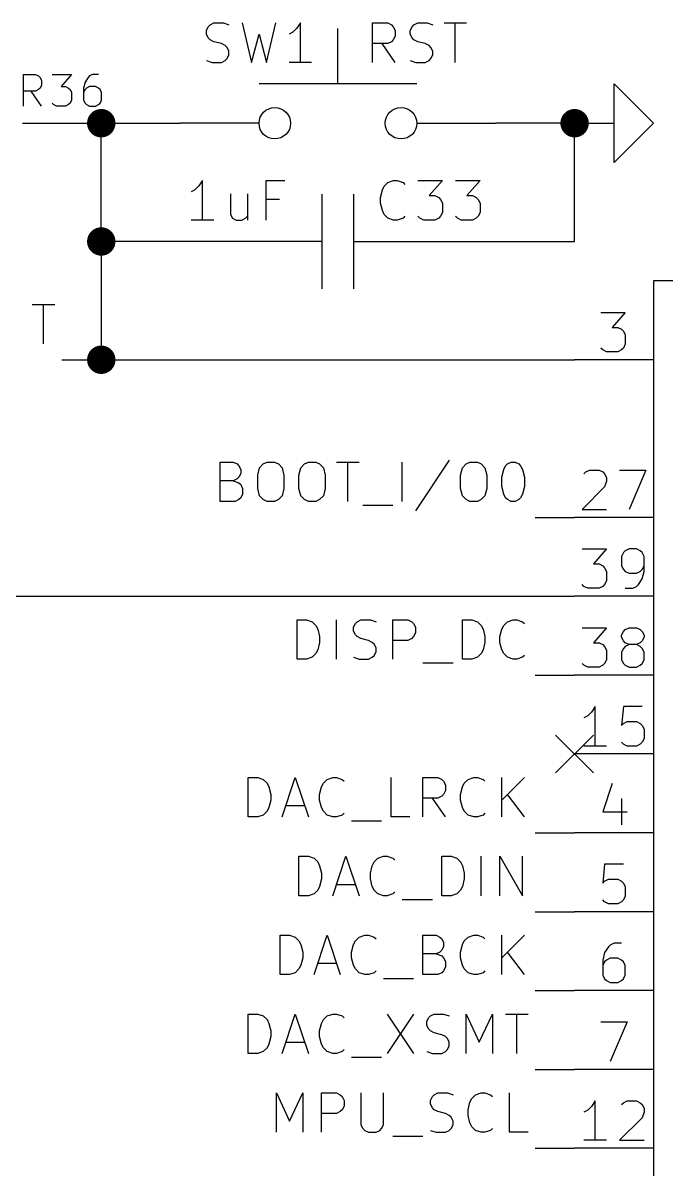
# Model space of a CAD drawing. Header units: inches. Extents: x 0.4 to 16.1, y -11.3 to -0.4.
# Drawn here: x 8.151 to 8.966, y -2.826 to -1.373 of the extents above; entities that cross this region are included whole.
import ezdxf

# ---------------------------------------------------------------- set-up
doc = ezdxf.new("R2010")
doc.units = ezdxf.units.IN
doc.header["$MEASUREMENT"] = 0
for name, color, linetype in [('BLUE', 174, 'CONTINUOUS'), ('GREENSIXTYFIVE', 129, 'CONTINUOUS'), ('LIGHTGREEN', 92, 'CONTINUOUS'), ('LIGHTRED', 12, 'CONTINUOUS'), ('RED', 14, 'CONTINUOUS'), ('REDSIX', 19, 'CONTINUOUS'), ('WHITE', 250, 'CONTINUOUS')]:
    doc.layers.add(name, color=color, linetype=linetype)

msp = doc.modelspace()

# ---------------------------------------------------------------- linework, layer by layer
at = {"layer": 'BLUE', "linetype": 'CONTINUOUS'}
for p, q in [((8.826, -2.276), (8.874, -2.324)), ((8.874, -2.276), (8.826, -2.324))]:
    msp.add_line(p, q, dxfattribs=at)
at = {"layer": 'GREENSIXTYFIVE', "linetype": 'CONTINUOUS'}
for p, q in [((8.3833, -1.3823), (8.3857, -1.3776)), ((8.3857, -1.3776), (8.3881, -1.3752)), ((8.3881, -1.3752), (8.3929, -1.3728)), ((8.3929, -1.3728), (8.4048, -1.3728)), ((8.4048, -1.3728), (8.4119, -1.3752)), ((8.4286, -1.3728), (8.4405, -1.4228)), ((8.4595, -1.4228), (8.4714, -1.3728)), ((8.4976, -1.3799), (8.4929, -1.3847)), ((8.5024, -1.3728), (8.4976, -1.3799)), ((8.5024, -1.4228), (8.5024, -1.3728)), ((8.594, -1.4228), (8.594, -1.3728)), ((8.594, -1.3728), (8.6131, -1.3728)), ((8.6131, -1.3728), (8.6179, -1.3752)), ((8.6179, -1.3752), (8.6202, -1.3776)), ((8.6202, -1.3776), (8.6226, -1.3823)), ((8.6417, -1.3823), (8.644, -1.3776)), ((8.644, -1.3776), (8.6464, -1.3752)), ((8.6464, -1.3752), (8.6512, -1.3728)), ((8.6512, -1.3728), (8.6631, -1.3728)), ((8.6631, -1.3728), (8.6702, -1.3752)), ((8.6845, -1.3728), (8.7131, -1.3728)), ((8.6988, -1.4228), (8.6988, -1.3728)), ((8.3833, -1.3871), (8.3833, -1.3823)), ((8.3857, -1.3919), (8.3833, -1.3871)), ((8.3881, -1.3942), (8.3857, -1.3919)), ((8.3929, -1.3966), (8.3881, -1.3942)), ((8.4405, -1.4228), (8.45, -1.3871)), ((8.45, -1.3871), (8.4595, -1.4228)), ((8.4929, -1.3847), (8.4881, -1.3871)), ((8.6202, -1.3942), (8.6179, -1.3966)), ((8.6226, -1.3895), (8.6202, -1.3942)), ((8.6226, -1.3823), (8.6226, -1.3895)), ((8.6417, -1.3871), (8.6417, -1.3823)), ((8.644, -1.3919), (8.6417, -1.3871)), ((8.6464, -1.3942), (8.644, -1.3919)), ((8.6512, -1.3966), (8.6464, -1.3942)), ((8.4024, -1.399), (8.3929, -1.3966)), ((8.4071, -1.4014), (8.4024, -1.399)), ((8.4095, -1.4038), (8.4071, -1.4014)), ((8.4119, -1.4085), (8.4095, -1.4038)), ((8.4119, -1.4133), (8.4119, -1.4085)), ((8.6131, -1.399), (8.594, -1.399)), ((8.6226, -1.4228), (8.606, -1.399)), ((8.6179, -1.3966), (8.6131, -1.399)), ((8.6607, -1.399), (8.6512, -1.3966)), ((8.6655, -1.4014), (8.6607, -1.399)), ((8.6679, -1.4038), (8.6655, -1.4014)), ((8.6702, -1.4085), (8.6679, -1.4038)), ((8.6702, -1.4133), (8.6702, -1.4085)), ((8.3833, -1.4204), (8.3905, -1.4228)), ((8.3905, -1.4228), (8.4024, -1.4228)), ((8.4024, -1.4228), (8.4071, -1.4204)), ((8.4071, -1.4204), (8.4095, -1.418)), ((8.4095, -1.418), (8.4119, -1.4133)), ((8.5167, -1.4228), (8.4881, -1.4228)), ((8.6417, -1.4204), (8.6488, -1.4228)), ((8.6488, -1.4228), (8.6607, -1.4228)), ((8.6607, -1.4228), (8.6655, -1.4204)), ((8.6655, -1.4204), (8.6679, -1.418)), ((8.6679, -1.418), (8.6702, -1.4133)), ((8.1514, -1.4782), (8.1514, -1.4382)), ((8.1514, -1.4382), (8.1667, -1.4382)), ((8.1514, -1.4782), (8.1514, -1.4382)), ((8.1514, -1.4382), (8.1667, -1.4382)), ((8.1667, -1.4382), (8.1705, -1.4401)), ((8.1667, -1.4382), (8.1705, -1.4401)), ((8.1876, -1.4382), (8.2124, -1.4382)), ((8.1876, -1.4382), (8.2124, -1.4382)), ((8.2124, -1.4382), (8.199, -1.4535)), ((8.2124, -1.4382), (8.199, -1.4535)), ((8.239, -1.4382), (8.2352, -1.4401)), ((8.239, -1.4382), (8.2352, -1.4401)), ((8.2467, -1.4382), (8.239, -1.4382)), ((8.2467, -1.4382), (8.239, -1.4382)), ((8.1705, -1.4401), (8.1724, -1.4421)), ((8.1705, -1.4401), (8.1724, -1.4421)), ((8.1724, -1.4421), (8.1743, -1.4459)), ((8.1724, -1.4421), (8.1743, -1.4459)), ((8.1743, -1.4516), (8.1724, -1.4554)), ((8.1743, -1.4516), (8.1724, -1.4554)), ((8.1743, -1.4459), (8.1743, -1.4516)), ((8.1743, -1.4459), (8.1743, -1.4516)), ((8.199, -1.4535), (8.2048, -1.4535)), ((8.199, -1.4535), (8.2048, -1.4535)), ((8.2048, -1.4535), (8.2086, -1.4554)), ((8.2048, -1.4535), (8.2086, -1.4554)), ((8.2295, -1.4478), (8.2276, -1.4554)), ((8.2295, -1.4478), (8.2276, -1.4554)), ((8.2333, -1.4421), (8.2295, -1.4478)), ((8.2333, -1.4421), (8.2295, -1.4478)), ((8.2352, -1.4535), (8.2314, -1.4554)), ((8.2352, -1.4535), (8.2314, -1.4554)), ((8.2352, -1.4401), (8.2333, -1.4421)), ((8.2352, -1.4401), (8.2333, -1.4421)), ((8.2429, -1.4535), (8.2352, -1.4535)), ((8.2429, -1.4535), (8.2352, -1.4535)), ((8.2467, -1.4554), (8.2429, -1.4535)), ((8.2467, -1.4554), (8.2429, -1.4535)), ((8.1667, -1.4592), (8.1514, -1.4592)), ((8.1667, -1.4592), (8.1514, -1.4592)), ((8.1743, -1.4782), (8.161, -1.4592)), ((8.1743, -1.4782), (8.161, -1.4592)), ((8.1705, -1.4573), (8.1667, -1.4592)), ((8.1705, -1.4573), (8.1667, -1.4592)), ((8.1724, -1.4554), (8.1705, -1.4573)), ((8.1724, -1.4554), (8.1705, -1.4573)), ((8.2086, -1.4554), (8.2105, -1.4573)), ((8.2086, -1.4554), (8.2105, -1.4573)), ((8.2105, -1.4573), (8.2124, -1.4611)), ((8.2105, -1.4573), (8.2124, -1.4611)), ((8.2124, -1.4611), (8.2124, -1.4706)), ((8.2124, -1.4611), (8.2124, -1.4706)), ((8.2276, -1.4554), (8.2276, -1.4706)), ((8.2276, -1.4554), (8.2276, -1.4706)), ((8.2295, -1.4573), (8.2276, -1.4611)), ((8.2295, -1.4573), (8.2276, -1.4611)), ((8.2314, -1.4554), (8.2295, -1.4573)), ((8.2314, -1.4554), (8.2295, -1.4573)), ((8.2486, -1.4573), (8.2467, -1.4554)), ((8.2486, -1.4573), (8.2467, -1.4554)), ((8.2505, -1.4611), (8.2486, -1.4573)), ((8.2505, -1.4611), (8.2486, -1.4573)), ((8.2505, -1.4706), (8.2505, -1.4611)), ((8.2505, -1.4706), (8.2505, -1.4611)), ((8.1895, -1.4763), (8.1876, -1.4744)), ((8.1895, -1.4763), (8.1876, -1.4744)), ((8.1933, -1.4782), (8.1895, -1.4763)), ((8.1933, -1.4782), (8.1895, -1.4763)), ((8.2048, -1.4782), (8.1933, -1.4782)), ((8.2048, -1.4782), (8.1933, -1.4782)), ((8.2086, -1.4763), (8.2048, -1.4782)), ((8.2086, -1.4763), (8.2048, -1.4782)), ((8.2105, -1.4744), (8.2086, -1.4763)), ((8.2105, -1.4744), (8.2086, -1.4763)), ((8.2124, -1.4706), (8.2105, -1.4744)), ((8.2124, -1.4706), (8.2105, -1.4744)), ((8.2276, -1.4706), (8.2295, -1.4744)), ((8.2276, -1.4706), (8.2295, -1.4744)), ((8.2295, -1.4744), (8.2314, -1.4763)), ((8.2295, -1.4744), (8.2314, -1.4763)), ((8.2314, -1.4763), (8.2352, -1.4782)), ((8.2314, -1.4763), (8.2352, -1.4782)), ((8.2352, -1.4782), (8.2429, -1.4782)), ((8.2352, -1.4782), (8.2429, -1.4782)), ((8.2429, -1.4782), (8.2467, -1.4763)), ((8.2429, -1.4782), (8.2467, -1.4763)), ((8.2467, -1.4763), (8.2486, -1.4744)), ((8.2467, -1.4763), (8.2486, -1.4744)), ((8.2486, -1.4744), (8.2505, -1.4706)), ((8.2486, -1.4744), (8.2505, -1.4706)), ((8.3734, -1.5799), (8.3687, -1.5847)), ((8.3782, -1.5728), (8.3734, -1.5799)), ((8.3782, -1.6228), (8.3782, -1.5728)), ((8.4591, -1.6228), (8.4591, -1.5728)), ((8.4591, -1.5728), (8.4829, -1.5728)), ((8.6063, -1.5847), (8.6087, -1.5799)), ((8.6087, -1.5799), (8.6134, -1.5752)), ((8.6134, -1.5752), (8.6206, -1.5728)), ((8.6206, -1.5728), (8.6253, -1.5728)), ((8.6253, -1.5728), (8.6325, -1.5752)), ((8.6325, -1.5752), (8.6349, -1.5776)), ((8.6515, -1.5728), (8.6825, -1.5728)), ((8.6825, -1.5728), (8.6658, -1.5918)), ((8.6991, -1.5728), (8.7301, -1.5728)), ((8.7301, -1.5728), (8.7134, -1.5918)), ((8.3687, -1.5847), (8.3639, -1.5871)), ((8.4139, -1.5895), (8.4139, -1.6157)), ((8.4353, -1.5895), (8.4353, -1.6228)), ((8.4758, -1.5966), (8.4591, -1.5966)), ((8.6039, -1.5942), (8.6063, -1.5847)), ((8.6039, -1.6014), (8.6039, -1.5942)), ((8.6658, -1.5918), (8.6729, -1.5918)), ((8.6729, -1.5918), (8.6777, -1.5942)), ((8.6777, -1.5942), (8.6801, -1.5966)), ((8.6801, -1.5966), (8.6825, -1.6014)), ((8.7134, -1.5918), (8.7206, -1.5918)), ((8.7206, -1.5918), (8.7253, -1.5942)), ((8.7253, -1.5942), (8.7277, -1.5966)), ((8.7277, -1.5966), (8.7301, -1.6014)), ((8.6063, -1.6109), (8.6039, -1.6014)), ((8.6087, -1.6157), (8.6063, -1.6109)), ((8.6825, -1.6133), (8.6801, -1.618)), ((8.6825, -1.6014), (8.6825, -1.6133)), ((8.7301, -1.6133), (8.7277, -1.618)), ((8.7301, -1.6014), (8.7301, -1.6133)), ((8.3925, -1.6228), (8.3639, -1.6228)), ((8.4139, -1.6157), (8.4163, -1.6204)), ((8.4163, -1.6204), (8.421, -1.6228)), ((8.421, -1.6228), (8.4282, -1.6228)), ((8.4282, -1.6228), (8.4329, -1.6204)), ((8.4329, -1.6204), (8.4353, -1.618)), ((8.6134, -1.6204), (8.6087, -1.6157)), ((8.6206, -1.6228), (8.6134, -1.6204)), ((8.6253, -1.6228), (8.6206, -1.6228)), ((8.6325, -1.6204), (8.6253, -1.6228)), ((8.6349, -1.618), (8.6325, -1.6204)), ((8.6539, -1.6204), (8.6515, -1.618)), ((8.6587, -1.6228), (8.6539, -1.6204)), ((8.6729, -1.6228), (8.6587, -1.6228)), ((8.6777, -1.6204), (8.6729, -1.6228)), ((8.6801, -1.618), (8.6777, -1.6204)), ((8.7015, -1.6204), (8.6991, -1.618)), ((8.7063, -1.6228), (8.7015, -1.6204)), ((8.7206, -1.6228), (8.7063, -1.6228)), ((8.7253, -1.6204), (8.7206, -1.6228)), ((8.7277, -1.618), (8.7253, -1.6204))]:
    msp.add_line(p, q, dxfattribs=at)
at = {"layer": 'LIGHTGREEN', "linetype": 'CONTINUOUS'}
for p, q in [((8.15, -1.5), (8.25, -1.5)), ((8.25, -1.65), (8.25, -1.5)), ((8.25, -1.5), (8.35, -1.5)), ((8.85, -1.5), (8.75, -1.5)), ((8.85, -1.65), (8.85, -1.5)), ((8.25, -1.65), (8.25, -1.8)), ((8.45, -1.65), (8.25, -1.65)), ((8.65, -1.65), (8.85, -1.65)), ((8.2, -1.8), (8.25, -1.8)), ((8.25, -1.8), (8.85, -1.8)), ((8.8, -2), (8.85, -2)), ((7.9, -2.1), (8.85, -2.1)), ((8.8, -2.2), (8.85, -2.2)), ((8.8, -2.4), (8.85, -2.4)), ((8.8, -2.5), (8.85, -2.5)), ((8.8, -2.6), (8.85, -2.6)), ((8.8, -2.7), (8.85, -2.7)), ((8.8, -2.8), (8.85, -2.8))]:
    msp.add_line(p, q, dxfattribs=at)
at = {"layer": 'LIGHTGREEN', "const_width": 0.018}
for points in [[(8.241, -1.5, 1), (8.259, -1.5, 1)], [(8.841, -1.5, 1), (8.859, -1.5, 1)], [(8.241, -1.65, 1), (8.259, -1.65, 1)], [(8.241, -1.8, 1), (8.259, -1.8, 1)]]:
    msp.add_lwpolyline(points, format="xyb", close=True, dxfattribs=at)
at = {"layer": 'LIGHTRED', "linetype": 'CONTINUOUS'}
for p, q in [((8.8833, -1.7399), (8.9143, -1.7399)), ((8.8833, -1.7399), (8.9143, -1.7399)), ((8.9143, -1.7399), (8.8976, -1.7589)), ((8.9143, -1.7399), (8.8976, -1.7589)), ((8.8976, -1.7589), (8.9048, -1.7589)), ((8.8976, -1.7589), (8.9048, -1.7589)), ((8.9048, -1.7589), (8.9095, -1.7613)), ((8.9048, -1.7589), (8.9095, -1.7613)), ((8.9095, -1.7613), (8.9119, -1.7637)), ((8.9095, -1.7613), (8.9119, -1.7637)), ((8.9119, -1.7637), (8.9143, -1.7684)), ((8.9119, -1.7637), (8.9143, -1.7684)), ((8.9143, -1.7684), (8.9143, -1.7804)), ((8.9143, -1.7684), (8.9143, -1.7804)), ((8.8857, -1.7875), (8.8833, -1.7851)), ((8.8857, -1.7875), (8.8833, -1.7851)), ((8.8905, -1.7899), (8.8857, -1.7875)), ((8.8905, -1.7899), (8.8857, -1.7875)), ((8.9095, -1.7875), (8.9048, -1.7899)), ((8.9095, -1.7875), (8.9048, -1.7899)), ((8.9119, -1.7851), (8.9095, -1.7875)), ((8.9119, -1.7851), (8.9095, -1.7875)), ((8.9143, -1.7804), (8.9119, -1.7851)), ((8.9143, -1.7804), (8.9119, -1.7851)), ((8.9048, -1.7899), (8.8905, -1.7899)), ((8.9048, -1.7899), (8.8905, -1.7899)), ((8.8619, -1.9446), (8.8643, -1.9423)), ((8.8619, -1.9446), (8.8643, -1.9423)), ((8.8643, -1.9423), (8.869, -1.9399)), ((8.8643, -1.9423), (8.869, -1.9399)), ((8.869, -1.9399), (8.881, -1.9399)), ((8.869, -1.9399), (8.881, -1.9399)), ((8.881, -1.9399), (8.8857, -1.9423)), ((8.881, -1.9399), (8.8857, -1.9423)), ((8.8857, -1.9423), (8.8881, -1.9446)), ((8.8857, -1.9423), (8.8881, -1.9446)), ((8.8881, -1.9446), (8.8905, -1.9494)), ((8.8881, -1.9446), (8.8905, -1.9494)), ((8.9071, -1.9399), (8.9405, -1.9399)), ((8.9071, -1.9399), (8.9405, -1.9399)), ((8.9405, -1.9399), (8.919, -1.9899)), ((8.9405, -1.9399), (8.919, -1.9899)), ((8.8881, -1.9613), (8.8595, -1.9899)), ((8.8881, -1.9613), (8.8595, -1.9899)), ((8.8905, -1.9542), (8.8881, -1.9613)), ((8.8905, -1.9542), (8.8881, -1.9613)), ((8.8905, -1.9494), (8.8905, -1.9542)), ((8.8905, -1.9494), (8.8905, -1.9542)), ((8.8595, -1.9899), (8.8905, -1.9899)), ((8.8595, -1.9899), (8.8905, -1.9899)), ((8.8595, -2.0399), (8.8905, -2.0399)), ((8.8595, -2.0399), (8.8905, -2.0399)), ((8.8905, -2.0399), (8.8738, -2.0589)), ((8.8905, -2.0399), (8.8738, -2.0589)), ((8.9119, -2.0446), (8.9095, -2.0494)), ((8.9119, -2.0446), (8.9095, -2.0494)), ((8.9095, -2.0494), (8.9095, -2.0613)), ((8.9095, -2.0494), (8.9095, -2.0613)), ((8.9143, -2.0423), (8.9119, -2.0446)), ((8.9143, -2.0423), (8.9119, -2.0446)), ((8.919, -2.0399), (8.9143, -2.0423)), ((8.919, -2.0399), (8.9143, -2.0423)), ((8.9286, -2.0399), (8.919, -2.0399)), ((8.9286, -2.0399), (8.919, -2.0399)), ((8.9333, -2.0423), (8.9286, -2.0399)), ((8.9333, -2.0423), (8.9286, -2.0399)), ((8.9357, -2.0446), (8.9333, -2.0423)), ((8.9357, -2.0446), (8.9333, -2.0423)), ((8.9381, -2.0494), (8.9357, -2.0446)), ((8.9381, -2.0494), (8.9357, -2.0446)), ((8.9381, -2.0684), (8.9381, -2.0494)), ((8.9381, -2.0684), (8.9381, -2.0494)), ((8.8738, -2.0589), (8.881, -2.0589)), ((8.8738, -2.0589), (8.881, -2.0589)), ((8.881, -2.0589), (8.8857, -2.0613)), ((8.881, -2.0589), (8.8857, -2.0613)), ((8.8857, -2.0613), (8.8881, -2.0637)), ((8.8857, -2.0613), (8.8881, -2.0637)), ((8.8881, -2.0637), (8.8905, -2.0684)), ((8.8881, -2.0637), (8.8905, -2.0684)), ((8.9095, -2.0613), (8.9119, -2.0661)), ((8.9095, -2.0613), (8.9119, -2.0661)), ((8.9357, -2.0661), (8.9381, -2.0613)), ((8.9357, -2.0661), (8.9381, -2.0613)), ((8.8905, -2.0684), (8.8905, -2.0804)), ((8.8905, -2.0684), (8.8905, -2.0804)), ((8.9119, -2.0661), (8.9143, -2.0684)), ((8.9119, -2.0661), (8.9143, -2.0684)), ((8.9143, -2.0684), (8.919, -2.0708)), ((8.9143, -2.0684), (8.919, -2.0708)), ((8.919, -2.0708), (8.9286, -2.0708)), ((8.919, -2.0708), (8.9286, -2.0708)), ((8.9286, -2.0708), (8.9333, -2.0684)), ((8.9286, -2.0708), (8.9333, -2.0684)), ((8.9309, -2.0851), (8.9357, -2.078)), ((8.9309, -2.0851), (8.9357, -2.078)), ((8.9333, -2.0684), (8.9357, -2.0661)), ((8.9333, -2.0684), (8.9357, -2.0661)), ((8.9357, -2.078), (8.9381, -2.0684)), ((8.9357, -2.078), (8.9381, -2.0684)), ((8.8619, -2.0875), (8.8595, -2.0851)), ((8.8619, -2.0875), (8.8595, -2.0851)), ((8.8667, -2.0899), (8.8619, -2.0875)), ((8.8667, -2.0899), (8.8619, -2.0875)), ((8.881, -2.0899), (8.8667, -2.0899)), ((8.881, -2.0899), (8.8667, -2.0899)), ((8.8857, -2.0875), (8.881, -2.0899)), ((8.8857, -2.0875), (8.881, -2.0899)), ((8.8881, -2.0851), (8.8857, -2.0875)), ((8.8881, -2.0851), (8.8857, -2.0875)), ((8.8905, -2.0804), (8.8881, -2.0851)), ((8.8905, -2.0804), (8.8881, -2.0851)), ((8.9143, -2.0899), (8.9238, -2.0899)), ((8.9143, -2.0899), (8.9238, -2.0899)), ((8.9238, -2.0899), (8.9286, -2.0875)), ((8.9238, -2.0899), (8.9286, -2.0875)), ((8.9286, -2.0875), (8.9309, -2.0851)), ((8.9286, -2.0875), (8.9309, -2.0851)), ((8.8595, -2.1399), (8.8905, -2.1399)), ((8.8595, -2.1399), (8.8905, -2.1399)), ((8.8905, -2.1399), (8.8738, -2.1589)), ((8.8905, -2.1399), (8.8738, -2.1589)), ((8.9095, -2.1494), (8.9119, -2.1446)), ((8.9095, -2.1494), (8.9119, -2.1446)), ((8.9095, -2.1518), (8.9095, -2.1494)), ((8.9095, -2.1518), (8.9095, -2.1494)), ((8.9119, -2.1446), (8.9143, -2.1423)), ((8.9119, -2.1446), (8.9143, -2.1423)), ((8.9143, -2.1423), (8.919, -2.1399)), ((8.9143, -2.1423), (8.919, -2.1399)), ((8.919, -2.1399), (8.9286, -2.1399)), ((8.919, -2.1399), (8.9286, -2.1399)), ((8.9286, -2.1399), (8.9333, -2.1423)), ((8.9286, -2.1399), (8.9333, -2.1423)), ((8.9333, -2.1423), (8.9357, -2.1446)), ((8.9333, -2.1423), (8.9357, -2.1446)), ((8.9357, -2.1446), (8.9381, -2.1494)), ((8.9357, -2.1446), (8.9381, -2.1494)), ((8.9381, -2.1494), (8.9381, -2.1518)), ((8.9381, -2.1494), (8.9381, -2.1518)), ((8.8738, -2.1589), (8.881, -2.1589)), ((8.8738, -2.1589), (8.881, -2.1589)), ((8.881, -2.1589), (8.8857, -2.1613)), ((8.881, -2.1589), (8.8857, -2.1613)), ((8.8857, -2.1613), (8.8881, -2.1637)), ((8.8857, -2.1613), (8.8881, -2.1637)), ((8.8881, -2.1637), (8.8905, -2.1684)), ((8.8881, -2.1637), (8.8905, -2.1684)), ((8.9119, -2.1565), (8.9095, -2.1518)), ((8.9119, -2.1565), (8.9095, -2.1518)), ((8.9143, -2.1589), (8.9119, -2.1565)), ((8.9143, -2.1589), (8.9119, -2.1565)), ((8.9143, -2.1637), (8.9119, -2.1661)), ((8.9143, -2.1637), (8.9119, -2.1661)), ((8.919, -2.1613), (8.9143, -2.1589)), ((8.919, -2.1613), (8.9143, -2.1589)), ((8.919, -2.1613), (8.9143, -2.1637)), ((8.919, -2.1613), (8.9143, -2.1637)), ((8.9286, -2.1613), (8.919, -2.1613)), ((8.9286, -2.1613), (8.919, -2.1613)), ((8.9333, -2.1589), (8.9286, -2.1613)), ((8.9333, -2.1589), (8.9286, -2.1613)), ((8.9333, -2.1637), (8.9286, -2.1613)), ((8.9333, -2.1637), (8.9286, -2.1613)), ((8.9357, -2.1565), (8.9333, -2.1589)), ((8.9357, -2.1565), (8.9333, -2.1589)), ((8.9357, -2.1661), (8.9333, -2.1637)), ((8.9357, -2.1661), (8.9333, -2.1637)), ((8.9381, -2.1518), (8.9357, -2.1565)), ((8.9381, -2.1518), (8.9357, -2.1565)), ((8.8905, -2.1804), (8.8881, -2.1851)), ((8.8905, -2.1804), (8.8881, -2.1851)), ((8.8905, -2.1684), (8.8905, -2.1804)), ((8.8905, -2.1684), (8.8905, -2.1804)), ((8.9119, -2.1661), (8.9095, -2.1708)), ((8.9119, -2.1661), (8.9095, -2.1708)), ((8.9095, -2.1708), (8.9095, -2.1804)), ((8.9095, -2.1708), (8.9095, -2.1804)), ((8.9095, -2.1804), (8.9119, -2.1851)), ((8.9095, -2.1804), (8.9119, -2.1851)), ((8.9381, -2.1708), (8.9357, -2.1661)), ((8.9381, -2.1708), (8.9357, -2.1661)), ((8.9357, -2.1851), (8.9381, -2.1804)), ((8.9357, -2.1851), (8.9381, -2.1804)), ((8.9381, -2.1804), (8.9381, -2.1708)), ((8.9381, -2.1804), (8.9381, -2.1708)), ((8.8619, -2.1875), (8.8595, -2.1851)), ((8.8619, -2.1875), (8.8595, -2.1851)), ((8.8667, -2.1899), (8.8619, -2.1875)), ((8.8667, -2.1899), (8.8619, -2.1875)), ((8.881, -2.1899), (8.8667, -2.1899)), ((8.881, -2.1899), (8.8667, -2.1899)), ((8.8857, -2.1875), (8.881, -2.1899)), ((8.8857, -2.1875), (8.881, -2.1899)), ((8.8881, -2.1851), (8.8857, -2.1875)), ((8.8881, -2.1851), (8.8857, -2.1875)), ((8.9119, -2.1851), (8.9143, -2.1875)), ((8.9119, -2.1851), (8.9143, -2.1875)), ((8.9143, -2.1875), (8.919, -2.1899)), ((8.9143, -2.1875), (8.919, -2.1899)), ((8.919, -2.1899), (8.9286, -2.1899)), ((8.919, -2.1899), (8.9286, -2.1899)), ((8.9286, -2.1899), (8.9333, -2.1875)), ((8.9286, -2.1899), (8.9333, -2.1875)), ((8.9333, -2.1875), (8.9357, -2.1851)), ((8.9333, -2.1875), (8.9357, -2.1851)), ((8.8667, -2.2518), (8.8619, -2.2542)), ((8.8667, -2.2518), (8.8619, -2.2542)), ((8.8714, -2.247), (8.8667, -2.2518)), ((8.8714, -2.247), (8.8667, -2.2518)), ((8.8762, -2.2399), (8.8714, -2.247)), ((8.8762, -2.2399), (8.8714, -2.247)), ((8.8762, -2.2899), (8.8762, -2.2399)), ((8.8762, -2.2899), (8.8762, -2.2399)), ((8.9119, -2.2399), (8.9095, -2.2637)), ((8.9119, -2.2399), (8.9095, -2.2637)), ((8.9357, -2.2399), (8.9119, -2.2399)), ((8.9357, -2.2399), (8.9119, -2.2399)), ((8.9095, -2.2637), (8.9119, -2.2613)), ((8.9095, -2.2637), (8.9119, -2.2613)), ((8.9119, -2.2613), (8.9167, -2.2589)), ((8.9119, -2.2613), (8.9167, -2.2589)), ((8.9167, -2.2589), (8.9286, -2.2589)), ((8.9167, -2.2589), (8.9286, -2.2589)), ((8.9286, -2.2589), (8.9333, -2.2613)), ((8.9286, -2.2589), (8.9333, -2.2613)), ((8.9333, -2.2613), (8.9357, -2.2637)), ((8.9333, -2.2613), (8.9357, -2.2637)), ((8.9357, -2.2637), (8.9381, -2.2684)), ((8.9357, -2.2637), (8.9381, -2.2684)), ((8.9381, -2.2804), (8.9357, -2.2851)), ((8.9381, -2.2804), (8.9357, -2.2851)), ((8.9381, -2.2684), (8.9381, -2.2804)), ((8.9381, -2.2684), (8.9381, -2.2804)), ((8.8905, -2.2899), (8.8619, -2.2899)), ((8.8905, -2.2899), (8.8619, -2.2899)), ((8.9119, -2.2875), (8.9095, -2.2851)), ((8.9119, -2.2875), (8.9095, -2.2851)), ((8.9167, -2.2899), (8.9119, -2.2875)), ((8.9167, -2.2899), (8.9119, -2.2875)), ((8.9286, -2.2899), (8.9167, -2.2899)), ((8.9286, -2.2899), (8.9167, -2.2899)), ((8.9333, -2.2875), (8.9286, -2.2899)), ((8.9333, -2.2875), (8.9286, -2.2899)), ((8.9357, -2.2851), (8.9333, -2.2875)), ((8.9357, -2.2851), (8.9333, -2.2875)), ((8.8976, -2.3375), (8.8857, -2.3732)), ((8.8976, -2.3375), (8.8857, -2.3732)), ((8.9095, -2.3565), (8.9095, -2.3899)), ((8.9095, -2.3565), (8.9095, -2.3899)), ((8.8857, -2.3732), (8.9167, -2.3732)), ((8.8857, -2.3732), (8.9167, -2.3732)), ((8.8881, -2.4399), (8.8857, -2.4637)), ((8.8881, -2.4399), (8.8857, -2.4637)), ((8.9119, -2.4399), (8.8881, -2.4399)), ((8.9119, -2.4399), (8.8881, -2.4399)), ((8.8857, -2.4637), (8.8881, -2.4613)), ((8.8857, -2.4637), (8.8881, -2.4613)), ((8.8881, -2.4613), (8.8929, -2.4589)), ((8.8881, -2.4613), (8.8929, -2.4589)), ((8.8929, -2.4589), (8.9048, -2.4589)), ((8.8929, -2.4589), (8.9048, -2.4589)), ((8.9048, -2.4589), (8.9095, -2.4613)), ((8.9048, -2.4589), (8.9095, -2.4613)), ((8.9095, -2.4613), (8.9119, -2.4637)), ((8.9095, -2.4613), (8.9119, -2.4637)), ((8.9119, -2.4637), (8.9143, -2.4684)), ((8.9119, -2.4637), (8.9143, -2.4684)), ((8.9143, -2.4684), (8.9143, -2.4804)), ((8.9143, -2.4684), (8.9143, -2.4804)), ((8.8881, -2.4875), (8.8857, -2.4851)), ((8.8881, -2.4875), (8.8857, -2.4851)), ((8.9119, -2.4851), (8.9095, -2.4875)), ((8.9119, -2.4851), (8.9095, -2.4875)), ((8.9143, -2.4804), (8.9119, -2.4851)), ((8.9143, -2.4804), (8.9119, -2.4851)), ((8.8929, -2.4899), (8.8881, -2.4875)), ((8.8929, -2.4899), (8.8881, -2.4875)), ((8.9048, -2.4899), (8.8929, -2.4899)), ((8.9048, -2.4899), (8.8929, -2.4899)), ((8.9095, -2.4875), (8.9048, -2.4899)), ((8.9095, -2.4875), (8.9048, -2.4899)), ((8.8952, -2.5423), (8.8929, -2.5446)), ((8.8952, -2.5423), (8.8929, -2.5446)), ((8.9, -2.5399), (8.8952, -2.5423)), ((8.9, -2.5399), (8.8952, -2.5423)), ((8.9095, -2.5399), (8.9, -2.5399)), ((8.9095, -2.5399), (8.9, -2.5399)), ((8.8881, -2.5518), (8.8857, -2.5613)), ((8.8881, -2.5518), (8.8857, -2.5613)), ((8.8929, -2.5446), (8.8881, -2.5518)), ((8.8929, -2.5446), (8.8881, -2.5518)), ((8.8857, -2.5613), (8.8857, -2.5804)), ((8.8857, -2.5613), (8.8857, -2.5804)), ((8.8881, -2.5637), (8.8857, -2.5684)), ((8.8881, -2.5637), (8.8857, -2.5684)), ((8.8905, -2.5613), (8.8881, -2.5637)), ((8.8905, -2.5613), (8.8881, -2.5637)), ((8.8952, -2.5589), (8.8905, -2.5613)), ((8.8952, -2.5589), (8.8905, -2.5613)), ((8.9048, -2.5589), (8.8952, -2.5589)), ((8.9048, -2.5589), (8.8952, -2.5589)), ((8.9095, -2.5613), (8.9048, -2.5589)), ((8.9095, -2.5613), (8.9048, -2.5589)), ((8.9119, -2.5637), (8.9095, -2.5613)), ((8.9119, -2.5637), (8.9095, -2.5613)), ((8.9143, -2.5684), (8.9119, -2.5637)), ((8.9143, -2.5684), (8.9119, -2.5637)), ((8.9143, -2.5804), (8.9143, -2.5684)), ((8.9143, -2.5804), (8.9143, -2.5684)), ((8.8857, -2.5804), (8.8881, -2.5851)), ((8.8857, -2.5804), (8.8881, -2.5851)), ((8.8881, -2.5851), (8.8905, -2.5875)), ((8.8881, -2.5851), (8.8905, -2.5875)), ((8.8905, -2.5875), (8.8952, -2.5899)), ((8.8905, -2.5875), (8.8952, -2.5899)), ((8.9048, -2.5899), (8.9095, -2.5875)), ((8.9048, -2.5899), (8.9095, -2.5875)), ((8.9095, -2.5875), (8.9119, -2.5851)), ((8.9095, -2.5875), (8.9119, -2.5851)), ((8.9119, -2.5851), (8.9143, -2.5804)), ((8.9119, -2.5851), (8.9143, -2.5804)), ((8.8952, -2.5899), (8.9048, -2.5899)), ((8.8952, -2.5899), (8.9048, -2.5899)), ((8.8833, -2.6399), (8.9167, -2.6399)), ((8.8833, -2.6399), (8.9167, -2.6399)), ((8.9167, -2.6399), (8.8952, -2.6899)), ((8.9167, -2.6399), (8.8952, -2.6899)), ((8.8714, -2.747), (8.8667, -2.7518)), ((8.8714, -2.747), (8.8667, -2.7518)), ((8.8762, -2.7399), (8.8714, -2.747)), ((8.8762, -2.7399), (8.8714, -2.747)), ((8.8762, -2.7899), (8.8762, -2.7399)), ((8.8762, -2.7899), (8.8762, -2.7399)), ((8.9095, -2.7446), (8.9119, -2.7423)), ((8.9095, -2.7446), (8.9119, -2.7423)), ((8.9119, -2.7423), (8.9167, -2.7399)), ((8.9119, -2.7423), (8.9167, -2.7399)), ((8.9167, -2.7399), (8.9286, -2.7399)), ((8.9167, -2.7399), (8.9286, -2.7399)), ((8.9286, -2.7399), (8.9333, -2.7423)), ((8.9286, -2.7399), (8.9333, -2.7423)), ((8.9333, -2.7423), (8.9357, -2.7446)), ((8.9333, -2.7423), (8.9357, -2.7446)), ((8.9357, -2.7446), (8.9381, -2.7494)), ((8.9357, -2.7446), (8.9381, -2.7494)), ((8.8667, -2.7518), (8.8619, -2.7542)), ((8.8667, -2.7518), (8.8619, -2.7542)), ((8.9357, -2.7613), (8.9071, -2.7899)), ((8.9357, -2.7613), (8.9071, -2.7899)), ((8.9381, -2.7542), (8.9357, -2.7613)), ((8.9381, -2.7542), (8.9357, -2.7613)), ((8.9381, -2.7494), (8.9381, -2.7542)), ((8.9381, -2.7494), (8.9381, -2.7542)), ((8.8905, -2.7899), (8.8619, -2.7899)), ((8.8905, -2.7899), (8.8619, -2.7899)), ((8.9071, -2.7899), (8.9381, -2.7899)), ((8.9071, -2.7899), (8.9381, -2.7899))]:
    msp.add_line(p, q, dxfattribs=at)
at = {"layer": 'RED', "linetype": 'CONTINUOUS'}
for p, q in [((8.55, -1.45), (8.55, -1.38)), ((8.65, -1.45), (8.45, -1.45)), ((8.9, -1.5), (8.9, -1.45)), ((8.9, -1.45), (8.95, -1.5)), ((8.45, -1.5), (8.35, -1.5)), ((8.65, -1.5), (8.75, -1.5)), ((8.85, -1.5), (8.9, -1.5)), ((8.95, -1.5), (8.9, -1.55)), ((8.9, -1.55), (8.9, -1.5)), ((8.53, -1.71), (8.53, -1.59)), ((8.57, -1.71), (8.57, -1.59)), ((8.53, -1.65), (8.45, -1.65)), ((8.57, -1.65), (8.65, -1.65)), ((8.95, -1.7), (8.95, -3.7)), ((9.95, -1.7), (8.95, -1.7)), ((8.95, -1.8), (8.85, -1.8)), ((8.95, -1.8), (8.85, -1.8)), ((8.95, -2), (8.85, -2)), ((8.95, -2), (8.85, -2)), ((8.95, -2.1), (8.85, -2.1)), ((8.95, -2.1), (8.85, -2.1)), ((8.95, -2.2), (8.85, -2.2)), ((8.95, -2.2), (8.85, -2.2)), ((8.95, -2.3), (8.85, -2.3)), ((8.95, -2.3), (8.85, -2.3)), ((8.95, -2.4), (8.85, -2.4)), ((8.95, -2.4), (8.85, -2.4)), ((8.95, -2.5), (8.85, -2.5)), ((8.95, -2.5), (8.85, -2.5)), ((8.95, -2.6), (8.85, -2.6)), ((8.95, -2.6), (8.85, -2.6)), ((8.95, -2.7), (8.85, -2.7)), ((8.95, -2.7), (8.85, -2.7)), ((8.95, -2.8), (8.85, -2.8)), ((8.95, -2.8), (8.85, -2.8))]:
    msp.add_line(p, q, dxfattribs=at)
at = {"layer": 'RED'}
for centre in [(8.47, -1.5), (8.63, -1.5)]:
    msp.add_circle(centre, 0.02, dxfattribs=at)
at = {"layer": 'REDSIX', "linetype": 'CONTINUOUS'}
for p, q in [((8.1626, -1.7298), (8.1911, -1.7298)), ((8.1768, -1.7798), (8.1768, -1.7298)), ((8.4006, -1.9798), (8.4006, -1.9298)), ((8.4006, -1.9298), (8.4173, -1.9298)), ((8.4173, -1.9298), (8.4221, -1.9322)), ((8.4221, -1.9322), (8.4245, -1.9346)), ((8.4506, -1.9369), (8.4554, -1.9322)), ((8.4554, -1.9322), (8.4602, -1.9298)), ((8.4602, -1.9298), (8.4697, -1.9298)), ((8.4697, -1.9298), (8.4745, -1.9322)), ((8.4745, -1.9322), (8.4792, -1.9369)), ((8.503, -1.9369), (8.5078, -1.9322)), ((8.5078, -1.9322), (8.5126, -1.9298)), ((8.5126, -1.9298), (8.5221, -1.9298)), ((8.5221, -1.9298), (8.5268, -1.9322)), ((8.5268, -1.9322), (8.5316, -1.9369)), ((8.5483, -1.9298), (8.5768, -1.9298)), ((8.5626, -1.9798), (8.5626, -1.9298)), ((8.6316, -1.9798), (8.6316, -1.9298)), ((8.6911, -1.9274), (8.6483, -1.9917)), ((8.7078, -1.9369), (8.7126, -1.9322)), ((8.7126, -1.9322), (8.7173, -1.9298)), ((8.7173, -1.9298), (8.7268, -1.9298)), ((8.7268, -1.9298), (8.7316, -1.9322)), ((8.7316, -1.9322), (8.7364, -1.9369)), ((8.7626, -1.9346), (8.7649, -1.9322)), ((8.7649, -1.9322), (8.7697, -1.9298)), ((8.7697, -1.9298), (8.7745, -1.9298)), ((8.7745, -1.9298), (8.7792, -1.9322)), ((8.7792, -1.9322), (8.7816, -1.9346)), ((8.4245, -1.9346), (8.4268, -1.9393)), ((8.4268, -1.9441), (8.4245, -1.9488)), ((8.4268, -1.9393), (8.4268, -1.9441)), ((8.4483, -1.9465), (8.4506, -1.9369)), ((8.4483, -1.9631), (8.4483, -1.9465)), ((8.4792, -1.9369), (8.4816, -1.9465)), ((8.4816, -1.9465), (8.4816, -1.9631)), ((8.5006, -1.9465), (8.503, -1.9369)), ((8.5006, -1.9631), (8.5006, -1.9465)), ((8.5316, -1.9369), (8.534, -1.9465)), ((8.534, -1.9465), (8.534, -1.9631)), ((8.7054, -1.9465), (8.7078, -1.9369)), ((8.7054, -1.9631), (8.7054, -1.9465)), ((8.7364, -1.9369), (8.7387, -1.9465)), ((8.7387, -1.9465), (8.7387, -1.9631)), ((8.7578, -1.9488), (8.7602, -1.9393)), ((8.7602, -1.9393), (8.7626, -1.9346)), ((8.7816, -1.9346), (8.784, -1.9393)), ((8.784, -1.9393), (8.7864, -1.9488)), ((8.4173, -1.9536), (8.4006, -1.9536)), ((8.4221, -1.9512), (8.4173, -1.9536)), ((8.4173, -1.9536), (8.4245, -1.956)), ((8.4245, -1.9488), (8.4221, -1.9512)), ((8.4245, -1.956), (8.4268, -1.9584)), ((8.4268, -1.9584), (8.4292, -1.9631)), ((8.7578, -1.9608), (8.7578, -1.9488)), ((8.7602, -1.9703), (8.7578, -1.9608)), ((8.7864, -1.9608), (8.784, -1.9703)), ((8.7864, -1.9488), (8.7864, -1.9608)), ((8.4268, -1.975), (8.4245, -1.9774)), ((8.4292, -1.9703), (8.4268, -1.975)), ((8.4292, -1.9631), (8.4292, -1.9703)), ((8.4506, -1.9727), (8.4483, -1.9631)), ((8.4554, -1.9774), (8.4506, -1.9727)), ((8.4792, -1.9727), (8.4745, -1.9774)), ((8.4816, -1.9631), (8.4792, -1.9727)), ((8.503, -1.9727), (8.5006, -1.9631)), ((8.5078, -1.9774), (8.503, -1.9727)), ((8.5316, -1.9727), (8.5268, -1.9774)), ((8.534, -1.9631), (8.5316, -1.9727)), ((8.7078, -1.9727), (8.7054, -1.9631)), ((8.7126, -1.9774), (8.7078, -1.9727)), ((8.7364, -1.9727), (8.7316, -1.9774)), ((8.7387, -1.9631), (8.7364, -1.9727)), ((8.7626, -1.975), (8.7602, -1.9703)), ((8.7649, -1.9774), (8.7626, -1.975)), ((8.7816, -1.975), (8.7792, -1.9774)), ((8.784, -1.9703), (8.7816, -1.975)), ((8.4197, -1.9798), (8.4006, -1.9798)), ((8.4245, -1.9774), (8.4197, -1.9798)), ((8.4602, -1.9798), (8.4554, -1.9774)), ((8.4697, -1.9798), (8.4602, -1.9798)), ((8.4745, -1.9774), (8.4697, -1.9798)), ((8.5126, -1.9798), (8.5078, -1.9774)), ((8.5221, -1.9798), (8.5126, -1.9798)), ((8.5268, -1.9774), (8.5221, -1.9798)), ((8.5816, -1.9846), (8.6197, -1.9846)), ((8.7173, -1.9798), (8.7126, -1.9774)), ((8.7268, -1.9798), (8.7173, -1.9798)), ((8.7316, -1.9774), (8.7268, -1.9798)), ((8.7697, -1.9798), (8.7649, -1.9774)), ((8.7745, -1.9798), (8.7697, -1.9798)), ((8.7792, -1.9774), (8.7745, -1.9798)), ((8.4983, -2.1798), (8.4983, -2.1298)), ((8.4983, -2.1298), (8.5102, -2.1298)), ((8.5102, -2.1298), (8.5173, -2.1322)), ((8.5173, -2.1322), (8.5221, -2.1369)), ((8.5483, -2.1798), (8.5483, -2.1298)), ((8.5697, -2.1393), (8.5721, -2.1346)), ((8.5721, -2.1346), (8.5745, -2.1322)), ((8.5745, -2.1322), (8.5792, -2.1298)), ((8.5792, -2.1298), (8.5911, -2.1298)), ((8.5911, -2.1298), (8.5983, -2.1322)), ((8.6197, -2.1798), (8.6197, -2.1298)), ((8.6197, -2.1298), (8.6387, -2.1298)), ((8.6387, -2.1298), (8.6435, -2.1322)), ((8.6435, -2.1322), (8.6459, -2.1346)), ((8.6459, -2.1346), (8.6483, -2.1393)), ((8.7078, -2.1798), (8.7078, -2.1298)), ((8.7078, -2.1298), (8.7197, -2.1298)), ((8.7197, -2.1298), (8.7268, -2.1322)), ((8.7268, -2.1322), (8.7316, -2.1369)), ((8.7602, -2.1369), (8.7649, -2.1322)), ((8.7649, -2.1322), (8.7721, -2.1298)), ((8.7721, -2.1298), (8.7768, -2.1298)), ((8.7768, -2.1298), (8.784, -2.1322)), ((8.784, -2.1322), (8.7864, -2.1346)), ((8.5221, -2.1369), (8.5245, -2.1417)), ((8.5245, -2.1417), (8.5268, -2.1512)), ((8.5268, -2.1512), (8.5268, -2.1584)), ((8.5697, -2.1441), (8.5697, -2.1393)), ((8.5721, -2.1488), (8.5697, -2.1441)), ((8.5745, -2.1512), (8.5721, -2.1488)), ((8.5792, -2.1536), (8.5745, -2.1512)), ((8.6459, -2.1512), (8.6435, -2.1536)), ((8.6483, -2.1465), (8.6459, -2.1512)), ((8.6483, -2.1393), (8.6483, -2.1465)), ((8.7316, -2.1369), (8.734, -2.1417)), ((8.734, -2.1417), (8.7364, -2.1512)), ((8.7364, -2.1512), (8.7364, -2.1584)), ((8.7554, -2.1512), (8.7578, -2.1417)), ((8.7554, -2.1584), (8.7554, -2.1512)), ((8.7578, -2.1417), (8.7602, -2.1369)), ((8.5268, -2.1584), (8.5245, -2.1679)), ((8.5887, -2.156), (8.5792, -2.1536)), ((8.5935, -2.1584), (8.5887, -2.156)), ((8.5959, -2.1608), (8.5935, -2.1584)), ((8.5983, -2.1655), (8.5959, -2.1608)), ((8.5983, -2.1703), (8.5983, -2.1655)), ((8.6387, -2.156), (8.6197, -2.156)), ((8.6435, -2.1536), (8.6387, -2.156)), ((8.7364, -2.1584), (8.734, -2.1679)), ((8.7578, -2.1679), (8.7554, -2.1584)), ((8.5102, -2.1798), (8.4983, -2.1798)), ((8.5173, -2.1774), (8.5102, -2.1798)), ((8.5221, -2.1727), (8.5173, -2.1774)), ((8.5245, -2.1679), (8.5221, -2.1727)), ((8.5697, -2.1774), (8.5768, -2.1798)), ((8.5768, -2.1798), (8.5887, -2.1798)), ((8.5887, -2.1798), (8.5935, -2.1774)), ((8.5935, -2.1774), (8.5959, -2.175)), ((8.5959, -2.175), (8.5983, -2.1703)), ((8.7197, -2.1798), (8.7078, -2.1798)), ((8.7268, -2.1774), (8.7197, -2.1798)), ((8.7316, -2.1727), (8.7268, -2.1774)), ((8.734, -2.1679), (8.7316, -2.1727)), ((8.7602, -2.1727), (8.7578, -2.1679)), ((8.7649, -2.1774), (8.7602, -2.1727)), ((8.7721, -2.1798), (8.7649, -2.1774)), ((8.7768, -2.1798), (8.7721, -2.1798)), ((8.784, -2.1774), (8.7768, -2.1798)), ((8.7864, -2.175), (8.784, -2.1774)), ((8.6578, -2.1846), (8.6959, -2.1846)), ((8.4364, -2.3798), (8.4364, -2.3298)), ((8.4364, -2.3298), (8.4483, -2.3298)), ((8.4483, -2.3298), (8.4554, -2.3322)), ((8.4554, -2.3322), (8.4602, -2.3369)), ((8.4602, -2.3369), (8.4626, -2.3417)), ((8.4792, -2.3798), (8.4959, -2.3298)), ((8.4959, -2.3298), (8.5126, -2.3798)), ((8.5292, -2.3417), (8.5316, -2.3369)), ((8.5316, -2.3369), (8.5364, -2.3322)), ((8.5364, -2.3322), (8.5435, -2.3298)), ((8.5435, -2.3298), (8.5483, -2.3298)), ((8.5483, -2.3298), (8.5554, -2.3322)), ((8.5554, -2.3322), (8.5578, -2.3346)), ((8.6173, -2.3798), (8.6173, -2.3298)), ((8.6578, -2.3798), (8.6578, -2.3298)), ((8.6578, -2.3298), (8.6768, -2.3298)), ((8.6768, -2.3298), (8.6816, -2.3322)), ((8.6816, -2.3322), (8.684, -2.3346)), ((8.684, -2.3346), (8.6864, -2.3393)), ((8.6864, -2.3393), (8.6864, -2.3465)), ((8.7078, -2.3417), (8.7102, -2.3369)), ((8.7102, -2.3369), (8.7149, -2.3322)), ((8.7149, -2.3322), (8.7221, -2.3298)), ((8.7221, -2.3298), (8.7268, -2.3298)), ((8.7268, -2.3298), (8.734, -2.3322)), ((8.734, -2.3322), (8.7364, -2.3346)), ((8.7578, -2.3798), (8.7578, -2.3298)), ((8.7864, -2.3298), (8.7578, -2.3584)), ((8.4626, -2.3417), (8.4649, -2.3512)), ((8.4649, -2.3512), (8.4649, -2.3584)), ((8.5268, -2.3512), (8.5292, -2.3417)), ((8.5268, -2.3584), (8.5268, -2.3512)), ((8.6816, -2.3536), (8.6768, -2.356)), ((8.684, -2.3512), (8.6816, -2.3536)), ((8.6864, -2.3465), (8.684, -2.3512)), ((8.7054, -2.3512), (8.7078, -2.3417)), ((8.7054, -2.3584), (8.7054, -2.3512)), ((8.7864, -2.3798), (8.7649, -2.3512)), ((8.4626, -2.3679), (8.4602, -2.3727)), ((8.4649, -2.3584), (8.4626, -2.3679)), ((8.484, -2.3655), (8.5078, -2.3655)), ((8.5292, -2.3679), (8.5268, -2.3584)), ((8.5316, -2.3727), (8.5292, -2.3679)), ((8.6768, -2.356), (8.6578, -2.356)), ((8.6864, -2.3798), (8.6697, -2.356)), ((8.7078, -2.3679), (8.7054, -2.3584)), ((8.7102, -2.3727), (8.7078, -2.3679)), ((8.4483, -2.3798), (8.4364, -2.3798)), ((8.4554, -2.3774), (8.4483, -2.3798)), ((8.4602, -2.3727), (8.4554, -2.3774)), ((8.5364, -2.3774), (8.5316, -2.3727)), ((8.5435, -2.3798), (8.5364, -2.3774)), ((8.5483, -2.3798), (8.5435, -2.3798)), ((8.5554, -2.3774), (8.5483, -2.3798)), ((8.5578, -2.375), (8.5554, -2.3774)), ((8.6411, -2.3798), (8.6173, -2.3798)), ((8.7149, -2.3774), (8.7102, -2.3727)), ((8.7221, -2.3798), (8.7149, -2.3774)), ((8.7268, -2.3798), (8.7221, -2.3798)), ((8.734, -2.3774), (8.7268, -2.3798)), ((8.7364, -2.375), (8.734, -2.3774)), ((8.5673, -2.3846), (8.6054, -2.3846)), ((8.5006, -2.4798), (8.5006, -2.4298)), ((8.5006, -2.4298), (8.5126, -2.4298)), ((8.5126, -2.4298), (8.5197, -2.4322)), ((8.5197, -2.4322), (8.5245, -2.4369)), ((8.5245, -2.4369), (8.5268, -2.4417)), ((8.5268, -2.4417), (8.5292, -2.4512)), ((8.5435, -2.4798), (8.5602, -2.4298)), ((8.5602, -2.4298), (8.5768, -2.4798)), ((8.5911, -2.4512), (8.5935, -2.4417)), ((8.5935, -2.4417), (8.5959, -2.4369)), ((8.5959, -2.4369), (8.6006, -2.4322)), ((8.6006, -2.4322), (8.6078, -2.4298)), ((8.6078, -2.4298), (8.6126, -2.4298)), ((8.6126, -2.4298), (8.6197, -2.4322)), ((8.6197, -2.4322), (8.6221, -2.4346)), ((8.6816, -2.4798), (8.6816, -2.4298)), ((8.6816, -2.4298), (8.6935, -2.4298)), ((8.6935, -2.4298), (8.7006, -2.4322)), ((8.7006, -2.4322), (8.7054, -2.4369)), ((8.7054, -2.4369), (8.7078, -2.4417)), ((8.7078, -2.4417), (8.7102, -2.4512)), ((8.7316, -2.4798), (8.7316, -2.4298)), ((8.7554, -2.4798), (8.7554, -2.4298)), ((8.7554, -2.4298), (8.784, -2.4798)), ((8.784, -2.4798), (8.784, -2.4298)), ((8.5292, -2.4512), (8.5292, -2.4584)), ((8.5911, -2.4584), (8.5911, -2.4512)), ((8.7102, -2.4512), (8.7102, -2.4584)), ((8.5268, -2.4679), (8.5245, -2.4727)), ((8.5292, -2.4584), (8.5268, -2.4679)), ((8.5483, -2.4655), (8.5721, -2.4655)), ((8.5935, -2.4679), (8.5911, -2.4584)), ((8.5959, -2.4727), (8.5935, -2.4679)), ((8.7078, -2.4679), (8.7054, -2.4727)), ((8.7102, -2.4584), (8.7078, -2.4679)), ((8.5126, -2.4798), (8.5006, -2.4798)), ((8.5197, -2.4774), (8.5126, -2.4798)), ((8.5245, -2.4727), (8.5197, -2.4774)), ((8.6006, -2.4774), (8.5959, -2.4727)), ((8.6078, -2.4798), (8.6006, -2.4774)), ((8.6126, -2.4798), (8.6078, -2.4798)), ((8.6197, -2.4774), (8.6126, -2.4798)), ((8.6221, -2.475), (8.6197, -2.4774)), ((8.6316, -2.4846), (8.6697, -2.4846)), ((8.6935, -2.4798), (8.6816, -2.4798)), ((8.7006, -2.4774), (8.6935, -2.4798)), ((8.7054, -2.4727), (8.7006, -2.4774)), ((8.4768, -2.5798), (8.4768, -2.5298)), ((8.4768, -2.5298), (8.4887, -2.5298)), ((8.4887, -2.5298), (8.4959, -2.5322)), ((8.4959, -2.5322), (8.5006, -2.5369)), ((8.5006, -2.5369), (8.503, -2.5417)), ((8.503, -2.5417), (8.5054, -2.5512)), ((8.5197, -2.5798), (8.5364, -2.5298)), ((8.5364, -2.5298), (8.553, -2.5798)), ((8.5673, -2.5512), (8.5697, -2.5417)), ((8.5697, -2.5417), (8.5721, -2.5369)), ((8.5721, -2.5369), (8.5768, -2.5322)), ((8.5768, -2.5322), (8.584, -2.5298)), ((8.584, -2.5298), (8.5887, -2.5298)), ((8.5887, -2.5298), (8.5959, -2.5322)), ((8.5959, -2.5322), (8.5983, -2.5346)), ((8.6578, -2.5798), (8.6578, -2.5298)), ((8.6578, -2.5298), (8.6745, -2.5298)), ((8.6745, -2.5298), (8.6792, -2.5322)), ((8.6792, -2.5322), (8.6816, -2.5346)), ((8.6816, -2.5346), (8.684, -2.5393)), ((8.684, -2.5393), (8.684, -2.5441)), ((8.7054, -2.5512), (8.7078, -2.5417)), ((8.7078, -2.5417), (8.7102, -2.5369)), ((8.7102, -2.5369), (8.7149, -2.5322)), ((8.7149, -2.5322), (8.7221, -2.5298)), ((8.7221, -2.5298), (8.7268, -2.5298)), ((8.7268, -2.5298), (8.734, -2.5322)), ((8.734, -2.5322), (8.7364, -2.5346)), ((8.7578, -2.5798), (8.7578, -2.5298)), ((8.7864, -2.5298), (8.7578, -2.5584)), ((8.5054, -2.5584), (8.503, -2.5679)), ((8.5054, -2.5512), (8.5054, -2.5584)), ((8.5673, -2.5584), (8.5673, -2.5512)), ((8.5697, -2.5679), (8.5673, -2.5584)), ((8.6745, -2.5536), (8.6578, -2.5536)), ((8.6792, -2.5512), (8.6745, -2.5536)), ((8.6745, -2.5536), (8.6816, -2.556)), ((8.6816, -2.5488), (8.6792, -2.5512)), ((8.684, -2.5441), (8.6816, -2.5488)), ((8.6816, -2.556), (8.684, -2.5584)), ((8.684, -2.5584), (8.6864, -2.5631)), ((8.7054, -2.5584), (8.7054, -2.5512)), ((8.7078, -2.5679), (8.7054, -2.5584)), ((8.7864, -2.5798), (8.7649, -2.5512)), ((8.5006, -2.5727), (8.4959, -2.5774)), ((8.503, -2.5679), (8.5006, -2.5727)), ((8.5245, -2.5655), (8.5483, -2.5655)), ((8.5721, -2.5727), (8.5697, -2.5679)), ((8.5768, -2.5774), (8.5721, -2.5727)), ((8.6864, -2.5703), (8.684, -2.575)), ((8.6864, -2.5631), (8.6864, -2.5703)), ((8.7102, -2.5727), (8.7078, -2.5679)), ((8.7149, -2.5774), (8.7102, -2.5727)), ((8.4887, -2.5798), (8.4768, -2.5798)), ((8.4959, -2.5774), (8.4887, -2.5798)), ((8.584, -2.5798), (8.5768, -2.5774)), ((8.5887, -2.5798), (8.584, -2.5798)), ((8.5959, -2.5774), (8.5887, -2.5798)), ((8.5983, -2.575), (8.5959, -2.5774)), ((8.6078, -2.5846), (8.6459, -2.5846)), ((8.6768, -2.5798), (8.6578, -2.5798)), ((8.6816, -2.5774), (8.6768, -2.5798)), ((8.684, -2.575), (8.6816, -2.5774)), ((8.7221, -2.5798), (8.7149, -2.5774)), ((8.7268, -2.5798), (8.7221, -2.5798)), ((8.734, -2.5774), (8.7268, -2.5798)), ((8.7364, -2.575), (8.734, -2.5774)), ((8.4364, -2.6798), (8.4364, -2.6298)), ((8.4364, -2.6298), (8.4483, -2.6298)), ((8.4483, -2.6298), (8.4554, -2.6322)), ((8.4792, -2.6798), (8.4959, -2.6298)), ((8.4959, -2.6298), (8.5126, -2.6798)), ((8.5364, -2.6322), (8.5435, -2.6298)), ((8.5435, -2.6298), (8.5483, -2.6298)), ((8.5483, -2.6298), (8.5554, -2.6322)), ((8.6126, -2.6298), (8.6459, -2.6798)), ((8.6459, -2.6298), (8.6126, -2.6798)), ((8.6673, -2.6322), (8.6721, -2.6298)), ((8.6721, -2.6298), (8.684, -2.6298)), ((8.684, -2.6298), (8.6911, -2.6322)), ((8.7126, -2.6798), (8.7126, -2.6298)), ((8.7126, -2.6298), (8.7292, -2.6655)), ((8.7292, -2.6655), (8.7459, -2.6298)), ((8.7459, -2.6298), (8.7459, -2.6798)), ((8.7626, -2.6298), (8.7911, -2.6298)), ((8.7768, -2.6798), (8.7768, -2.6298)), ((8.4554, -2.6322), (8.4602, -2.6369)), ((8.4602, -2.6369), (8.4626, -2.6417)), ((8.4626, -2.6417), (8.4649, -2.6512)), ((8.5268, -2.6512), (8.5292, -2.6417)), ((8.5292, -2.6417), (8.5316, -2.6369)), ((8.5316, -2.6369), (8.5364, -2.6322)), ((8.5554, -2.6322), (8.5578, -2.6346)), ((8.6626, -2.6393), (8.6649, -2.6346)), ((8.6626, -2.6441), (8.6626, -2.6393)), ((8.6649, -2.6488), (8.6626, -2.6441)), ((8.6649, -2.6346), (8.6673, -2.6322)), ((8.4649, -2.6584), (8.4626, -2.6679)), ((8.4649, -2.6512), (8.4649, -2.6584)), ((8.5268, -2.6584), (8.5268, -2.6512)), ((8.5292, -2.6679), (8.5268, -2.6584)), ((8.6673, -2.6512), (8.6649, -2.6488)), ((8.6721, -2.6536), (8.6673, -2.6512)), ((8.6816, -2.656), (8.6721, -2.6536)), ((8.6864, -2.6584), (8.6816, -2.656)), ((8.6887, -2.6608), (8.6864, -2.6584)), ((8.4602, -2.6727), (8.4554, -2.6774)), ((8.4626, -2.6679), (8.4602, -2.6727)), ((8.484, -2.6655), (8.5078, -2.6655)), ((8.5316, -2.6727), (8.5292, -2.6679)), ((8.5364, -2.6774), (8.5316, -2.6727)), ((8.6911, -2.6655), (8.6887, -2.6608)), ((8.6887, -2.675), (8.6911, -2.6703)), ((8.6911, -2.6703), (8.6911, -2.6655)), ((8.4483, -2.6798), (8.4364, -2.6798)), ((8.4554, -2.6774), (8.4483, -2.6798)), ((8.5435, -2.6798), (8.5364, -2.6774)), ((8.5483, -2.6798), (8.5435, -2.6798)), ((8.5554, -2.6774), (8.5483, -2.6798)), ((8.5578, -2.675), (8.5554, -2.6774)), ((8.5673, -2.6846), (8.6054, -2.6846)), ((8.6626, -2.6774), (8.6697, -2.6798)), ((8.6697, -2.6798), (8.6816, -2.6798)), ((8.6816, -2.6798), (8.6864, -2.6774)), ((8.6864, -2.6774), (8.6887, -2.675)), ((8.4721, -2.7798), (8.4721, -2.7298)), ((8.4721, -2.7298), (8.4887, -2.7655)), ((8.4887, -2.7655), (8.5054, -2.7298)), ((8.5054, -2.7298), (8.5054, -2.7798)), ((8.5292, -2.7798), (8.5292, -2.7298)), ((8.5292, -2.7298), (8.5483, -2.7298)), ((8.5483, -2.7298), (8.553, -2.7322)), ((8.553, -2.7322), (8.5554, -2.7346)), ((8.5792, -2.7298), (8.5792, -2.7703)), ((8.6078, -2.7703), (8.6078, -2.7298)), ((8.6697, -2.7346), (8.6721, -2.7322)), ((8.6721, -2.7322), (8.6768, -2.7298)), ((8.6768, -2.7298), (8.6887, -2.7298)), ((8.6887, -2.7298), (8.6959, -2.7322)), ((8.7197, -2.7369), (8.7245, -2.7322)), ((8.7245, -2.7322), (8.7316, -2.7298)), ((8.7316, -2.7298), (8.7364, -2.7298)), ((8.7364, -2.7298), (8.7435, -2.7322)), ((8.7435, -2.7322), (8.7459, -2.7346)), ((8.7673, -2.7798), (8.7673, -2.7298)), ((8.5554, -2.7346), (8.5578, -2.7393)), ((8.5578, -2.7465), (8.5554, -2.7512)), ((8.5578, -2.7393), (8.5578, -2.7465)), ((8.6673, -2.7393), (8.6697, -2.7346)), ((8.6673, -2.7441), (8.6673, -2.7393)), ((8.6697, -2.7488), (8.6673, -2.7441)), ((8.7149, -2.7512), (8.7173, -2.7417)), ((8.7173, -2.7417), (8.7197, -2.7369)), ((8.5483, -2.756), (8.5292, -2.756)), ((8.553, -2.7536), (8.5483, -2.756)), ((8.5554, -2.7512), (8.553, -2.7536)), ((8.6721, -2.7512), (8.6697, -2.7488)), ((8.6768, -2.7536), (8.6721, -2.7512)), ((8.6864, -2.756), (8.6768, -2.7536)), ((8.6911, -2.7584), (8.6864, -2.756)), ((8.6935, -2.7608), (8.6911, -2.7584)), ((8.6959, -2.7655), (8.6935, -2.7608)), ((8.7149, -2.7584), (8.7149, -2.7512)), ((8.7173, -2.7679), (8.7149, -2.7584)), ((8.5792, -2.7703), (8.5816, -2.775)), ((8.5816, -2.775), (8.584, -2.7774)), ((8.603, -2.7774), (8.6054, -2.775)), ((8.6054, -2.775), (8.6078, -2.7703)), ((8.6911, -2.7774), (8.6935, -2.775)), ((8.6935, -2.775), (8.6959, -2.7703)), ((8.6959, -2.7703), (8.6959, -2.7655)), ((8.7197, -2.7727), (8.7173, -2.7679)), ((8.7245, -2.7774), (8.7197, -2.7727)), ((8.7459, -2.775), (8.7435, -2.7774)), ((8.584, -2.7774), (8.5887, -2.7798)), ((8.5887, -2.7798), (8.5983, -2.7798)), ((8.5983, -2.7798), (8.603, -2.7774)), ((8.6197, -2.7846), (8.6578, -2.7846)), ((8.6673, -2.7774), (8.6745, -2.7798)), ((8.6745, -2.7798), (8.6864, -2.7798)), ((8.6864, -2.7798), (8.6911, -2.7774)), ((8.7316, -2.7798), (8.7245, -2.7774)), ((8.7364, -2.7798), (8.7316, -2.7798)), ((8.7435, -2.7774), (8.7364, -2.7798)), ((8.7911, -2.7798), (8.7673, -2.7798))]:
    msp.add_line(p, q, dxfattribs=at)
at = {"layer": 'WHITE', "linetype": 'CONTINUOUS'}
for p, q in [((8.95, -1.7), (8.95, -3.7)), ((9.95, -1.7), (8.95, -1.7))]:
    msp.add_line(p, q, dxfattribs=at)

doc.saveas('drawing.dxf')
